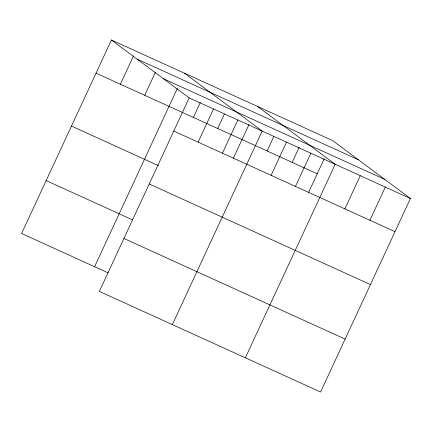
<?xml version="1.0" encoding="UTF-8"?>
<svg xmlns="http://www.w3.org/2000/svg" width="432" height="432" viewBox="0 0 432 432"><rect width="100%" height="100%" fill="white"/><g stroke="black" fill="none" stroke-linecap="round" stroke-linejoin="round"><path stroke-width="0.65" d="M111.424 39.987L189.173 97.88L99.349 291.395L320.576 392.013L410.4 198.499L332.651 140.605L111.424 39.987L21.6 233.501L107.989 272.792M120.361 84.229L133.52 55.879M144.698 95.294L155.336 72.376M94.603 266.706L177.433 88.268M193.369 117.434L200.367 102.352M198.11 142.123L213.511 108.95M217.701 128.498L224.419 114.026M222.448 153.187L237.843 120.015M233.383 158.209L249.037 124.492M172.352 324.599L262.181 131.085L184.432 73.192M267.111 150.973L273.829 136.496M271.118 175.327L286.513 142.155M292.183 162.378L299.182 147.296M295.45 186.392L310.851 153.22M308.599 192.418L324.254 158.701M245.36 357.804L335.183 164.29L257.434 106.396M344.855 208.867L360.256 175.694M369.927 220.271L385.328 187.094M137.084 59.092L358.306 159.71M163.517 78.775L384.745 179.393M189.173 97.88L410.4 198.499M96.028 73.159L317.255 173.777M173.777 131.053L394.999 231.671M71.469 126.074L158.463 165.64M149.213 183.967L370.44 284.585M46.159 180.587L132.548 219.877M123.908 238.48L345.136 339.098"/></g></svg>
